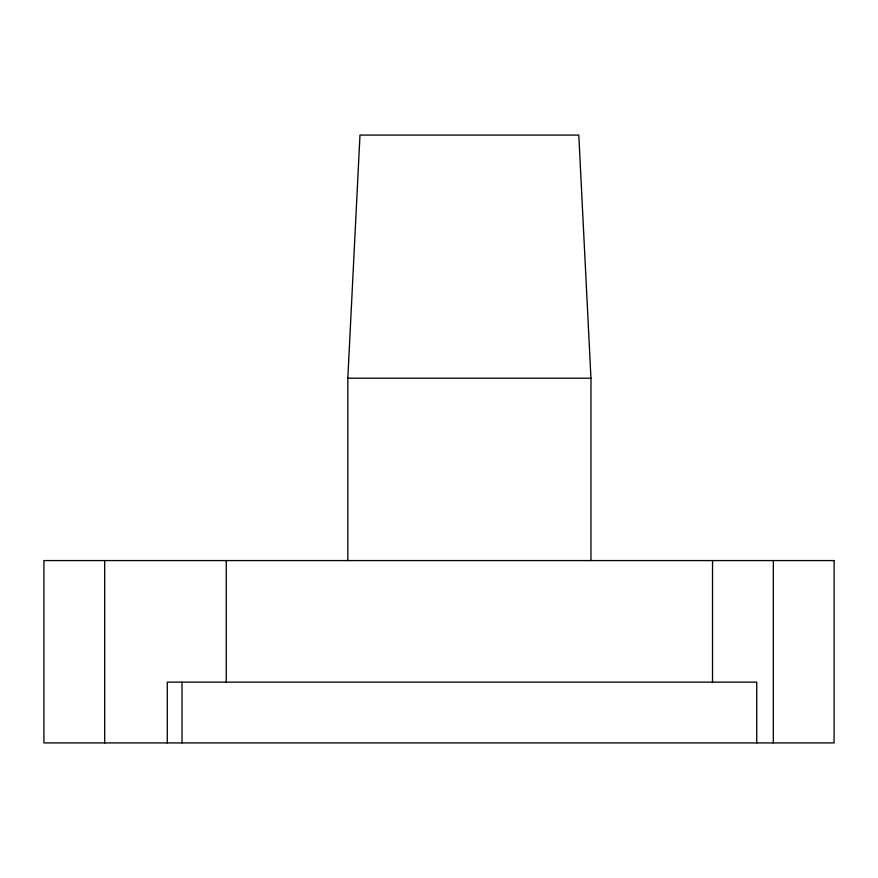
<?xml version="1.0" encoding="UTF-8"?>
<svg xmlns="http://www.w3.org/2000/svg" width="878" height="878" viewBox="0 0 878 878"><rect width="100%" height="100%" fill="white"/><g stroke="black" fill="none" stroke-linecap="round" stroke-linejoin="round"><path stroke-width="1.32" d="M347.82 560.57L347.82 378.22L359.98 135.08L578.8 135.08L590.96 378.22L590.96 560.57M347.82 378.22L590.96 378.22M773.32 560.57L773.32 742.92M756.759 742.92L756.759 682.14L167.281 682.14L167.281 742.92M712.53 560.57L712.53 682.59M226.25 560.57L226.25 682.59M182.031 682.14L182.031 742.92M104.68 560.57L104.68 742.92M834.1 560.57L43.9 560.57L43.9 742.92L834.1 742.92L834.1 560.57"/></g></svg>
